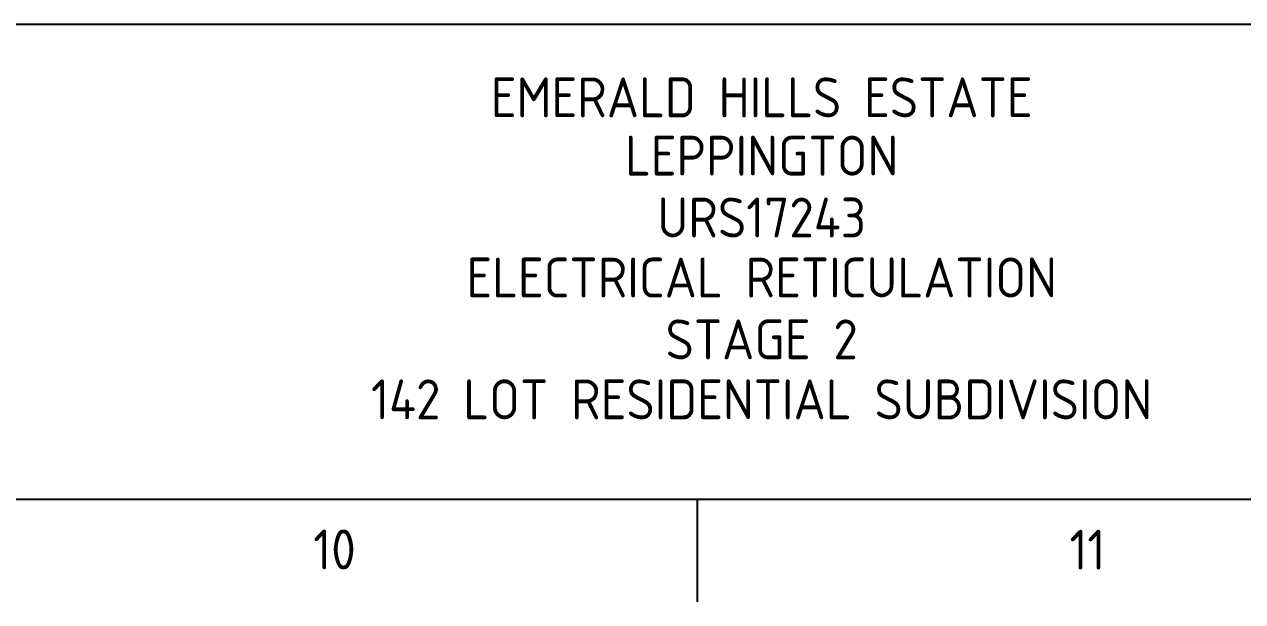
# Paper-space layout 'EARTHING' of a CAD drawing. Extents: x 6 to 839, y -116 to 471.
# Drawn here: x 625.8 to 732.6, y -115.9 to -65.2 of the extents above; entities that cross this region are included whole.
import ezdxf
from ezdxf.enums import TextEntityAlignment as Align

# ---------------------------------------------------------------- set-up
doc = ezdxf.new("R2010")
doc.units = 0
doc.layers.add('Notes', color=7, linetype='Continuous')
doc.styles.add('iecISOCP', font='isocp.shx')

# ---------------------------------------------------------------- blocks, each defined once
blk = doc.blocks.new('A1_FRAME_TITLE')
at = {"layer": 'Notes', "linetype": 'Continuous'}
blk.add_line((678.72, 5.97), (678.72, -3.03), dxfattribs=at)
at = {"layer": 'Notes', "color": 3, "linetype": 'Continuous', "flags": 128}
for points in [[(123.8, 47.62), (824.37, 47.62)], [(123.8, 5.97), (824.37, 5.97)]]:
    blk.add_lwpolyline(points, dxfattribs=at)
at = {"layer": 'Notes', "color": 7, "style": 'iecISOCP'}
for s, p in [('10', (645.06, -0.2)), ('11', (711.36, -0.22))]:
    blk.add_text(s, height=3.5, dxfattribs=at).set_placement(p)
for tag, p in [('CAP_NO', (513.19, 43.46)), ('IE_NUM', (513.05, 37.81)), ('REF_No_1', (335.24, 32.31)), ('REF_1', (362.52, 32.31)), ('GEN_WO', (441.71, 31.76)), ('HV_SWITCH', (513.46, 32.16)), ('REF_No_2', (335.24, 26.31)), ('REF_2', (362.52, 26.31)), ('OH_WO', (441.71, 25.81)), ('UBD_REF', (513.05, 25.83)), ('REF_No_3', (335.24, 20.31)), ('REF_3', (362.52, 20.31)), ('UG_WO', (441.71, 20.05)), ('GIS_MAP_No', (513.05, 20.04)), ('REF_No_4', (335.24, 14.31)), ('REF_4', (362.52, 14.31)), ('SUB_WO', (441.71, 13.81)), ('HV_OP_DIAG', (513.33, 14.2)), ('LGA', (512.95, 7.78))]:
    blk.add_attdef(tag, p, '', height=2.5, dxfattribs=at)
at = {"layer": 'Notes', "style": 'iecISOCP'}
for tag, p in [('T1', (684.37, 39.47)), ('T2', (684.37, 34.35)), ('T3', (684.37, 28.92)), ('T4', (684.37, 23.66)), ('T5', (684.37, 18.23)), ('T6', (684.37, 12.97))]:
    blk.add_attdef(tag, text='', height=3.5, dxfattribs=at).set_placement(p, align=Align.CENTER)
at = {"layer": 'Notes', "color": 7, "style": 'iecISOCP'}
for tag, p in [('scale', (567.76, 33.27)), ('DRAWN', (567.76, 24.93)), ('DATE', (567.76, 16.88)), ('DESIGN', (605.62, 9.15))]:
    blk.add_attdef(tag, text='', height=2.5, dxfattribs=at).set_placement(p, align=Align.CENTER)
at = {"layer": 'Notes', "color": 4, "style": 'iecISOCP'}
blk.add_attdef('NUM', text='', height=7, dxfattribs=at).set_placement((792.37, 20.12), align=Align.MIDDLE_CENTER)
at = {"layer": 'Notes', "color": 1, "style": 'iecISOCP'}
blk.add_attdef('REV', text='', height=5, dxfattribs=at).set_placement((820.05, 17.1), align=Align.CENTER)
at = {"layer": 'Notes', "color": 7, "style": 'iecISOCP'}
for tag, p in [('NS', (790.71, 8.12)), ('SHTS', (805.41, 8.12))]:
    blk.add_attdef(tag, text='', height=2.5, dxfattribs=at).set_placement(p, align=Align.MIDDLE)
at = {"layer": 'Notes', "style": 'iecISOCP'}
blk.add_attdef('ExportID', (9.08, 2.39), '', height=2.5, dxfattribs=at)
at = {"layer": 'Notes', "style": 'iecISOCP', "flags": 1}
for tag, p in [('ProjectType', (14.17, -26.8)), ('ProjectNumber', (23.56, -26.82)), ('DrawingNumber', (35.51, -26.8)), ('ProjectDescription', (47.56, -26.83)), ('ExportDate', (60.28, -26.79)), ('ExportUserName', (69.15, -26.8)), ('DesignerCompanyName', (81.48, -26.79)), ('ExportAreaOfInterest', (97.1, -26.81)), ('GIS_SUCCESS', (112, -26.78)), ('CAD_SUCCESS', (121.79, -26.78)), ('DEPOTCODE', (132.11, -26.88)), ('ExportCategories', (140.08, -26.8)), ('Comments', (154.38, -26.88))]:
    blk.add_attdef(tag, p, '', height=1, dxfattribs=at)

psp = doc.layouts.new('EARTHING')

# ---------------------------------------------------------------- block references
at = {"layer": 'Notes'}
ref = psp.add_blockref('A1_FRAME_TITLE', (6.04097, -112.84735), dxfattribs=at)
ref.add_attrib('T1', 'EMERALD HILLS ESTATE', dxfattribs={"height": 3.5, "style": 'iecISOCP'}).set_placement((690.41449, -73.38197), align=Align.CENTER)
ref.add_attrib('T2', 'LEPPINGTON', dxfattribs={"height": 3.5, "style": 'iecISOCP'}).set_placement((690.41449, -78.50109), align=Align.CENTER)
ref.add_attrib('T3', 'URS17243', dxfattribs={"height": 3.5, "style": 'iecISOCP'}).set_placement((690.41449, -83.92735), align=Align.CENTER)
ref.add_attrib('T4', 'ELECTRICAL RETICULATION', dxfattribs={"height": 3.5, "style": 'iecISOCP'}).set_placement((690.41449, -89.18987), align=Align.CENTER)
ref.add_attrib('T5', 'STAGE 2', dxfattribs={"height": 3.5, "style": 'iecISOCP'}).set_placement((690.41449, -94.61613), align=Align.CENTER)
ref.add_attrib('T6', '142 LOT RESIDENTIAL SUBDIVISION', dxfattribs={"height": 3.5, "style": 'iecISOCP'}).set_placement((690.41449, -99.87864), align=Align.CENTER)

doc.saveas('drawing.dxf')
